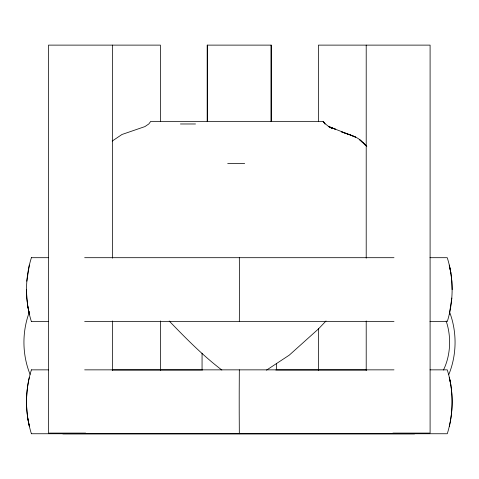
<?xml version="1.0" encoding="UTF-8"?>
<svg xmlns="http://www.w3.org/2000/svg" width="479" height="479" viewBox="0 0 479 479"><rect width="100%" height="100%" fill="white"/><g stroke="black" fill="none" stroke-linecap="round" stroke-linejoin="round"><path stroke-width="0.72" d="M239.326 321.583L239.434 302.225A108.625 2.784 -90 0 0 239.434 277.048L239.326 257.696M239.326 369.854L239.219 389.211A108.625 2.784 -90 0 0 239.219 414.389L239.326 433.746M31.398 321.583C24.914 300.944 24.902 278.329 31.398 257.696M429.974 321.583L447.29 321.583C453.685 300.926 453.781 278.335 447.26 257.696L429.974 257.696M26.818 281.209L29.327 265.073M451.841 298.07L449.326 314.2M31.398 369.854C24.926 390.499 24.896 413.108 31.398 433.746M31.363 433.746L447.29 433.746C453.697 413.084 453.781 390.499 447.26 369.854L429.974 369.854M29.327 377.236C25.644 393.343 25.579 410.275 29.399 426.364L27.806 418.478M449.326 426.364C453.008 410.258 453.08 393.325 449.26 377.236L450.853 385.122M29.423 311.913C21.896 331.833 22.112 354.628 30.087 374.38M448.865 374.38C456.9 354.646 457.116 331.821 449.536 311.913M326.013 320.996L318.517 328.875L289.262 355.149L266.48 370.159M112.224 141.054L121.977 134.485L144.886 126.606L148.795 123.977L150.765 121.355L323.217 121.355L324.99 123.977L323.139 121.355L325.421 123.977L328.81 126.606L331.845 128.246L328.81 126.606L348.868 134.485L341.533 131.863C348.784 134.719 357.304 136.132 362.591 142.371L359.693 139.742L366.824 146.311M180.421 123.977L195.51 123.977M227.693 163.381L244.673 163.381M31.363 257.696L48.678 257.696M84.657 257.696L393.995 257.696M31.363 321.583L48.678 321.583M84.657 321.583L393.995 321.583M31.363 369.854L48.678 369.854M84.657 369.854L393.995 369.854M112.164 369.992L202.605 369.992M275.796 369.992L366.692 369.992M85.669 433.094L48.493 433.094L48.493 45.122L160.405 45.122L160.405 121.367M392.918 433.094L430.094 433.094L430.094 45.122L318.421 45.122L318.421 121.367M62.833 433.878L414.563 433.878M221.855 370.033C202.713 355.442 185.834 338.294 169.189 320.996M450.871 272.964L449.26 265.073L450.853 272.964L451.841 281.209L452.146 289.639M27.782 306.315L29.399 314.2L27.806 306.315L26.818 298.07L26.507 289.639M366.207 45.122L366.207 258.169M366.207 320.96L366.207 370.303M318.421 328.438L318.421 370.303M276.575 363.693L276.575 369.674M271.264 121.367L271.264 45.122L207.179 45.122L207.179 121.367M271.066 45.122L271.066 121.367M207.383 45.122L207.383 121.367M202.06 353.227L202.06 369.674M160.405 320.96L160.405 370.303M112.379 45.122L112.379 258.169M112.379 320.96L112.379 370.303M446.117 320.966A48.684 34.554 -90 0 1 443.44 370.057M335.539 129.234L328.66 126.606L335.504 129.234M355.55 137.114L349.065 134.485L355.55 137.114M365.214 144.993L362.717 142.371L365.214 144.993"/></g></svg>
